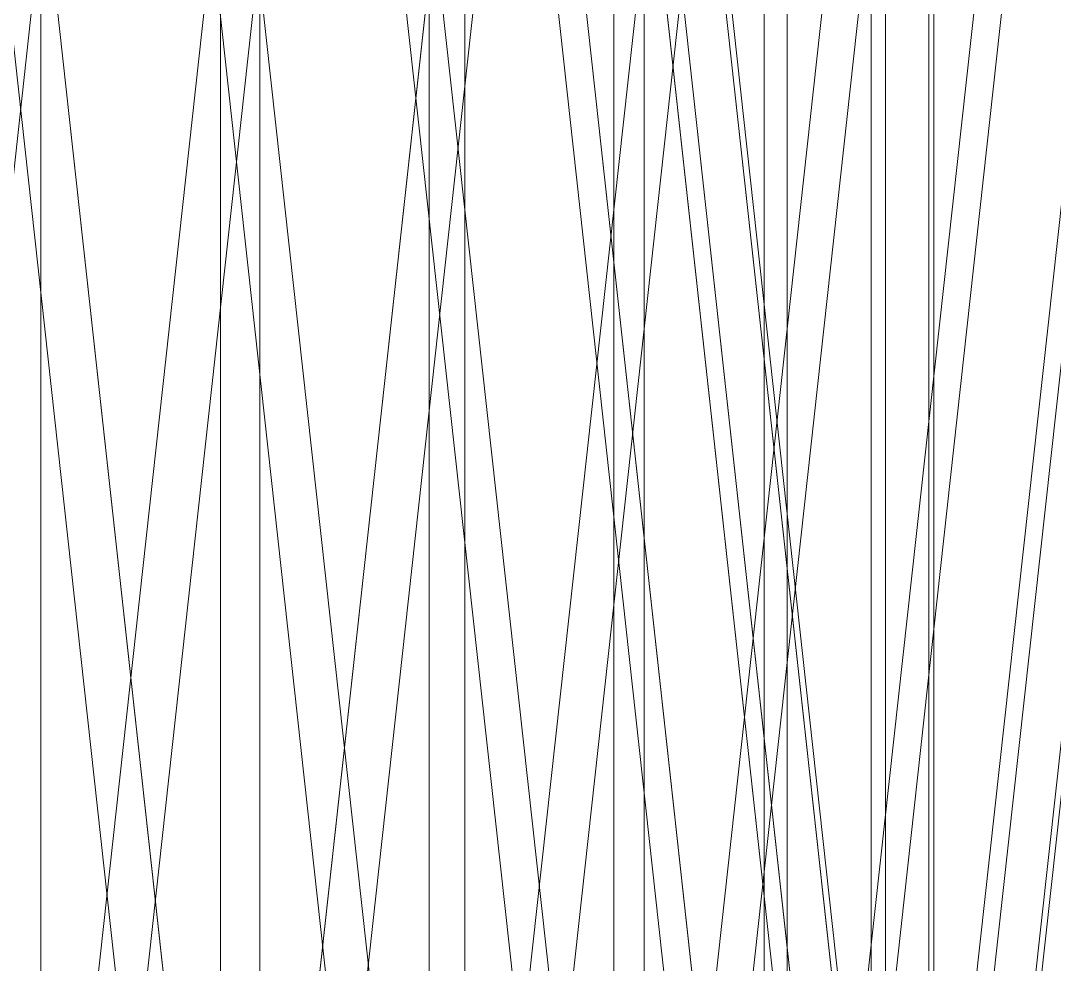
# Model space of a CAD drawing. Header units: millimetres. Extents: x -10700 to 10700, y -2540 to 1320000.
# Drawn here: x 5550 to 5775.3, y 52704.2 to 52909.8 of the extents above; entities that cross this region are included whole.
import ezdxf

# ---------------------------------------------------------------- set-up
doc = ezdxf.new("R2010")
doc.units = ezdxf.units.MM
doc.layers.add('A-GENM', color=13, linetype='Continuous', lineweight=9)

# ---------------------------------------------------------------- blocks, each defined once
blk = doc.blocks.new('Steel_Column_Final - Steel_Column_Final-328295-_3D_')
at = {"layer": 'A-GENM'}
mesh = blk.add_polyface(dxfattribs=at)
corners = [(5000, 2500, 57300), (5000, -2500, 57300), (6500, -2500, 57300), (6500, 2500, 57300)]
mesh.append_faces([[corners[k] for k in face] for face in [(3, 0, 1, 2)]])
mesh = blk.add_polyface(dxfattribs=at)
corners = [(5000, -2500, 55500), (5000, 2500, 55500), (6500, 2500, 55500), (6500, -2500, 55500)]
mesh.append_faces([[corners[k] for k in face] for face in [(3, 0, 1, 2)]])
blk = doc.blocks.new('rod - rod-324747-_3D_')
at = {"layer": 'A-GENM'}
mesh = blk.add_polyface(dxfattribs=at)
corners = [(200, 1592.73, 0.01), (194.19, 1592.73, -47.85), (177.09, 1592.73, -92.93), (149.7, 1592.73, -132.61), (113.61, 1592.73, -164.59), (70.92, 1592.73, -186.99), (24.11, 1592.73, -198.53), (-24.11, 1592.73, -198.53), (-70.92, 1592.73, -186.99), (-113.61, 1592.73, -164.59), (-149.7, 1592.73, -132.61), (-177.09, 1592.73, -92.93), (-194.19, 1592.73, -47.85), (-200, 1592.73, 0.01), (-200, 6592.73, 0.01), (-194.19, 6592.73, -47.85), (-177.09, 6592.73, -92.93), (-149.7, 6592.73, -132.61), (-113.61, 6592.73, -164.59), (-70.92, 6592.73, -186.99), (-24.11, 6592.73, -198.53), (24.11, 6592.73, -198.53), (70.92, 6592.73, -186.99), (113.61, 6592.73, -164.59), (149.7, 6592.73, -132.61), (177.09, 6592.73, -92.93), (194.19, 6592.73, -47.85), (200, 6592.73, 0.01)]
mesh.append_faces([[corners[k] for k in face] for face in [(15, 12, 13, 14)]], dxfattribs={"vtx0": -1})
mesh.append_faces([[corners[k] for k in face] for face in [(20, 7, 8, 19), (19, 8, 9, 18), (16, 11, 12, 15), (17, 10, 11, 16), (18, 9, 10, 17)]], dxfattribs={"vtx0": -1, "vtx2": -1})
mesh.append_faces([[corners[k] for k in face] for face in [(0, 1, 26, 27)]], dxfattribs={"vtx1": -1})
mesh.append_faces([[corners[k] for k in face] for face in [(1, 2, 25, 26), (3, 4, 23, 24), (4, 5, 22, 23), (2, 3, 24, 25), (5, 6, 21, 22), (20, 21, 6, 7)]], dxfattribs={"vtx1": -1, "vtx3": -1})
mesh = blk.add_polyface(dxfattribs=at)
corners = [(-200, 1592.73, 0.01), (-194.19, 1592.73, 47.87), (-177.09, 1592.73, 92.96), (-149.7, 1592.73, 132.64), (-113.61, 1592.73, 164.61), (-70.92, 1592.73, 187.01), (-24.11, 1592.73, 198.55), (24.11, 1592.73, 198.55), (70.92, 1592.73, 187.01), (113.61, 1592.73, 164.61), (149.7, 1592.73, 132.64), (177.09, 1592.73, 92.96), (194.19, 1592.73, 47.87), (200, 1592.73, 0.01), (200, 6592.73, 0.01), (194.19, 6592.73, 47.87), (177.09, 6592.73, 92.96), (149.7, 6592.73, 132.64), (113.61, 6592.73, 164.61), (70.92, 6592.73, 187.01), (24.11, 6592.73, 198.55), (-24.11, 6592.73, 198.55), (-70.92, 6592.73, 187.01), (-113.61, 6592.73, 164.61), (-149.7, 6592.73, 132.64), (-177.09, 6592.73, 92.96), (-194.19, 6592.73, 47.87), (-200, 6592.73, 0.01)]
mesh.append_faces([[corners[k] for k in face] for face in [(15, 12, 13, 14)]], dxfattribs={"vtx0": -1})
mesh.append_faces([[corners[k] for k in face] for face in [(20, 7, 8, 19), (19, 8, 9, 18), (16, 11, 12, 15), (17, 10, 11, 16), (18, 9, 10, 17)]], dxfattribs={"vtx0": -1, "vtx2": -1})
mesh.append_faces([[corners[k] for k in face] for face in [(0, 1, 26, 27)]], dxfattribs={"vtx1": -1})
mesh.append_faces([[corners[k] for k in face] for face in [(1, 2, 25, 26), (3, 4, 23, 24), (4, 5, 22, 23), (2, 3, 24, 25), (5, 6, 21, 22), (20, 21, 6, 7)]], dxfattribs={"vtx1": -1, "vtx3": -1})
blk = doc.blocks.new('rod - rod-324753-_3D_')
at = {"layer": 'A-GENM'}
mesh = blk.add_polyface(dxfattribs=at)
corners = [(200, 347.57, 0.01), (194.19, 347.57, -47.85), (177.09, 347.57, -92.93), (149.7, 347.57, -132.61), (113.61, 347.57, -164.59), (70.92, 347.57, -186.99), (24.11, 347.57, -198.53), (-24.11, 347.57, -198.53), (-70.92, 347.57, -186.99), (-113.61, 347.57, -164.59), (-149.7, 347.57, -132.61), (-177.09, 347.57, -92.93), (-194.19, 347.57, -47.85), (-200, 347.57, 0.01), (-200, 7837.89, 0.01), (-194.19, 7837.89, -47.85), (-177.09, 7837.89, -92.93), (-149.7, 7837.89, -132.61), (-113.61, 7837.89, -164.59), (-70.92, 7837.89, -186.99), (-24.11, 7837.89, -198.53), (24.11, 7837.89, -198.53), (70.92, 7837.89, -186.99), (113.61, 7837.89, -164.59), (149.7, 7837.89, -132.61), (177.09, 7837.89, -92.93), (194.19, 7837.89, -47.85), (200, 7837.89, 0.01)]
mesh.append_faces([[corners[k] for k in face] for face in [(15, 12, 13, 14)]], dxfattribs={"vtx0": -1})
mesh.append_faces([[corners[k] for k in face] for face in [(20, 7, 8, 19), (19, 8, 9, 18), (16, 11, 12, 15), (17, 10, 11, 16), (18, 9, 10, 17)]], dxfattribs={"vtx0": -1, "vtx2": -1})
mesh.append_faces([[corners[k] for k in face] for face in [(0, 1, 26, 27)]], dxfattribs={"vtx1": -1})
mesh.append_faces([[corners[k] for k in face] for face in [(1, 2, 25, 26), (3, 4, 23, 24), (4, 5, 22, 23), (2, 3, 24, 25), (5, 6, 21, 22), (20, 21, 6, 7)]], dxfattribs={"vtx1": -1, "vtx3": -1})
mesh = blk.add_polyface(dxfattribs=at)
corners = [(-200, 347.57, 0.01), (-194.19, 347.57, 47.87), (-177.09, 347.57, 92.96), (-149.7, 347.57, 132.64), (-113.61, 347.57, 164.61), (-70.92, 347.57, 187.01), (-24.11, 347.57, 198.55), (24.11, 347.57, 198.55), (70.92, 347.57, 187.01), (113.61, 347.57, 164.61), (149.7, 347.57, 132.64), (177.09, 347.57, 92.96), (194.19, 347.57, 47.87), (200, 347.57, 0.01), (200, 7837.89, 0.01), (194.19, 7837.89, 47.87), (177.09, 7837.89, 92.96), (149.7, 7837.89, 132.64), (113.61, 7837.89, 164.61), (70.92, 7837.89, 187.01), (24.11, 7837.89, 198.55), (-24.11, 7837.89, 198.55), (-70.92, 7837.89, 187.01), (-113.61, 7837.89, 164.61), (-149.7, 7837.89, 132.64), (-177.09, 7837.89, 92.96), (-194.19, 7837.89, 47.87), (-200, 7837.89, 0.01)]
mesh.append_faces([[corners[k] for k in face] for face in [(15, 12, 13, 14)]], dxfattribs={"vtx0": -1})
mesh.append_faces([[corners[k] for k in face] for face in [(20, 7, 8, 19), (19, 8, 9, 18), (16, 11, 12, 15), (17, 10, 11, 16), (18, 9, 10, 17)]], dxfattribs={"vtx0": -1, "vtx2": -1})
mesh.append_faces([[corners[k] for k in face] for face in [(0, 1, 26, 27)]], dxfattribs={"vtx1": -1})
mesh.append_faces([[corners[k] for k in face] for face in [(1, 2, 25, 26), (3, 4, 23, 24), (4, 5, 22, 23), (2, 3, 24, 25), (5, 6, 21, 22), (20, 21, 6, 7)]], dxfattribs={"vtx1": -1, "vtx3": -1})
blk = doc.blocks.new('Concrete base adaptive - Concrete base adaptive-332620-_3D_')
at = {"layer": 'A-GENM'}
mesh = blk.add_polyface(dxfattribs=at)
corners = [(8500, 5000, 172700), (-8500, 5000, 172700), (-8500, -5000, 172700), (8500, -5000, 172700)]
mesh.append_faces([[corners[k] for k in face] for face in [(3, 0, 1, 2)]])
mesh = blk.add_polyface(dxfattribs=at)
corners = [(-8500, -5000), (-8500, 5000), (8500, 5000), (8500, -5000)]
mesh.append_faces([[corners[k] for k in face] for face in [(3, 0, 1, 2)]])

msp = doc.modelspace()

# ---------------------------------------------------------------- block references
at = {"layer": 'A-GENM'}
for name, p in [('Concrete base adaptive - Concrete base adaptive-332620-_3D_', (0, 55000)), ('Steel_Column_Final - Steel_Column_Final-328295-_3D_', (0, 55000, 172700))]:
    msp.add_blockref(name, p, dxfattribs=at)
at = {"layer": 'A-GENM', "extrusion": (-0.065829, -0.744585, 0.664274), "rotation": 7.581116357848161}
msp.add_blockref('rod - rod-324753-_3D_', (950.79, 201147.53, 108444.49), dxfattribs=at)
at = {"layer": 'A-GENM', "extrusion": (-0.065829, 0.744585, 0.664274), "rotation": 352.4188836421519}
msp.add_blockref('rod - rod-324753-_3D_', (-11185.99, 124244.93, 186625.92), dxfattribs=at)
at = {"layer": 'A-GENM', "extrusion": (-0.098616, 0, 0.995126), "rotation": 90}
msp.add_blockref('rod - rod-324747-_3D_', (-50907.27, 27479.81, 221017.39), dxfattribs=at)

doc.saveas('drawing.dxf')
